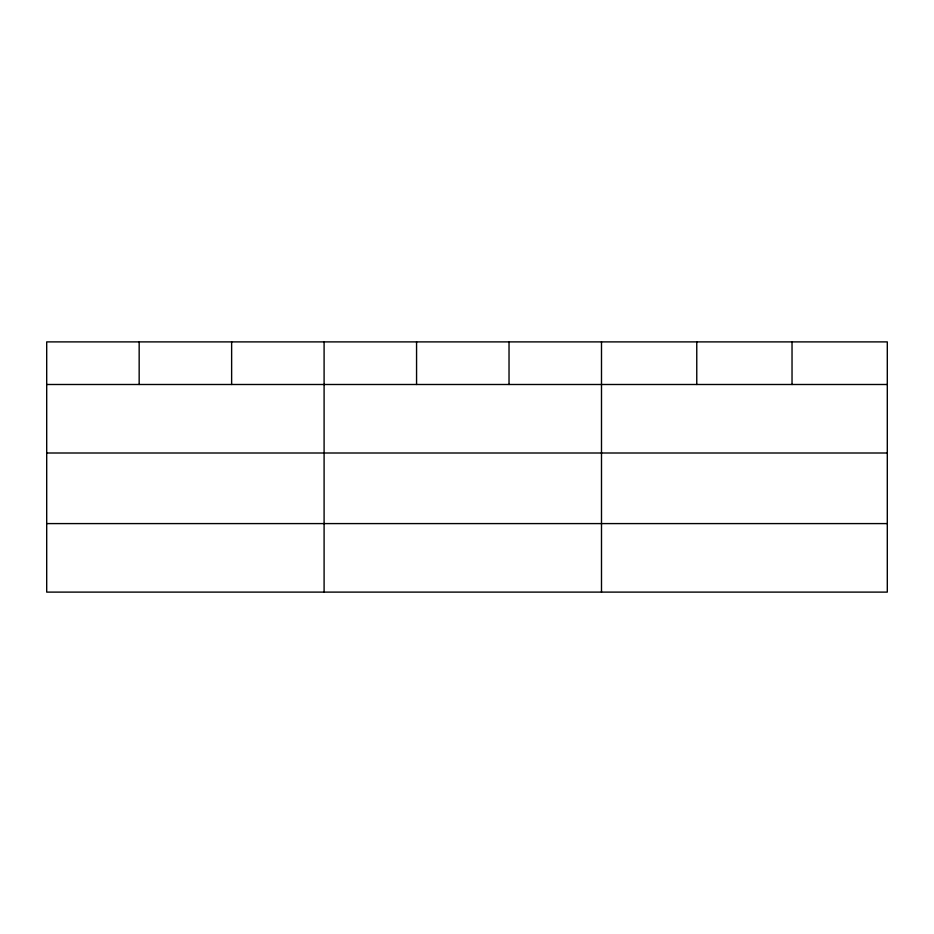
<?xml version="1.0" encoding="UTF-8"?>
<svg xmlns="http://www.w3.org/2000/svg" width="934" height="934" viewBox="0 0 934 934"><rect width="100%" height="100%" fill="white"/><g stroke="black" fill="none" stroke-linecap="round" stroke-linejoin="round"><path stroke-width="1.4" d="M887.3 453.002L887.3 341.891L46.7 341.891L46.7 592.109L887.3 592.109L887.3 453.002L46.7 453.002M46.7 384.493L887.3 384.493M46.7 523.589L887.3 523.589M792.032 341.891L792.032 384.493M696.764 341.891L696.764 384.493M601.496 341.891L601.496 592.109M509.03 341.891L509.03 384.493M416.564 341.891L416.564 384.493M324.098 341.891L324.098 592.109M231.632 341.891L231.632 384.493M139.166 341.891L139.166 384.493"/></g></svg>
